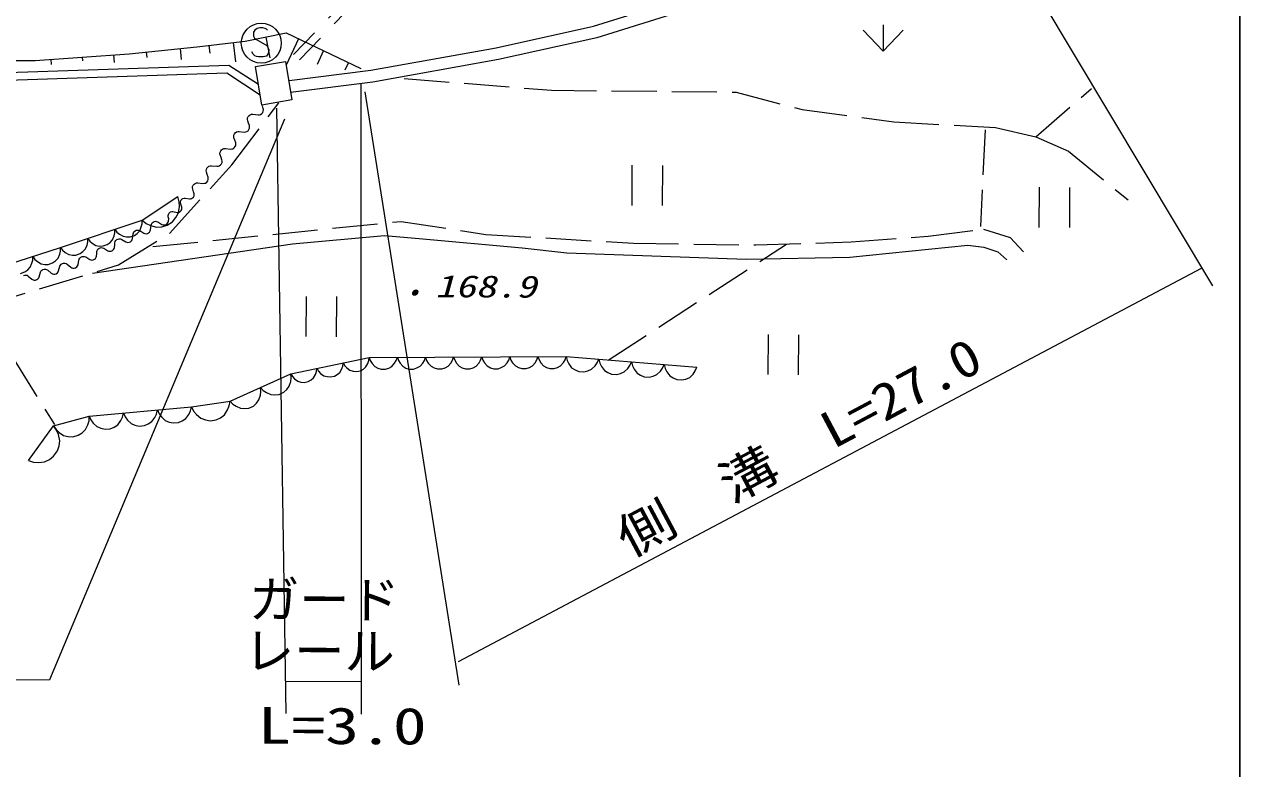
# Model space of a CAD drawing. Units: millimetres, scale not verified. Extents: x 40000 to 680000, y 20000 to 380000.
# Drawn here: x 518473 to 579000, y 239072 to 276147 of the extents above; entities that cross this region are included whole.
import ezdxf
from ezdxf.enums import TextEntityAlignment as Align

# ---------------------------------------------------------------- set-up
doc = ezdxf.new("R2010")
doc.units = ezdxf.units.MM
doc.header["$LTSCALE"] = 1000
doc.linetypes.add('USER2', pattern=[3, 2.25, -0.75])
doc.linetypes.add('USER3', pattern=[2.5, 1.5, -1])
for name, color, linetype, lineweight in [('M-TTL-BAND', 7, 'Continuous', 25), ('S-BGD', 1, 'Continuous', 13), ('S-BGD-HTXT', 6, 'Continuous', 13)]:
    doc.layers.add(name, color=color, linetype=linetype, lineweight=lineweight)
doc.styles.add('ＭＳ ゴシック', font='')
doc.styles.get('ＭＳ ゴシック').set_extended_font_data('MS Gothic')

msp = doc.modelspace()

# ---------------------------------------------------------------- linework, layer by layer
at = {"layer": 'M-TTL-BAND'}
msp.add_line((579000, 20000), (579000, 370000), dxfattribs=at)
at = {"layer": 'S-BGD', "linetype": 'USER3'}
for p, q in [((538135, 281126), (531488, 274237)), ((538424, 280850), (531571, 273748))]:
    msp.add_line(p, q, dxfattribs=at)
at = {"layer": 'S-BGD'}
for p, q in [((546827, 276057), (550987, 277346)), ((551181, 276778), (546981, 275476)), ((541974, 274980), (546827, 276057)), ((561250, 276113), (561242, 274813)), ((529473, 275309), (531517, 275717)), ((529894, 275748), (529888, 275633)), ((529888, 275633), (529893, 275558)), ((529893, 275558), (529932, 275458)), ((529959, 275858), (529894, 275748)), ((529932, 275458), (530002, 275403)), ((530070, 275932), (529959, 275858)), ((530002, 275403), (530545, 275084)), ((530200, 275966), (530070, 275932)), ((530355, 275965), (530200, 275966)), ((530460, 275945), (530355, 275965)), ((530535, 275909), (530460, 275945)), ((530495, 275513), (530703, 274470)), ((530589, 275849), (530535, 275909)), ((532136, 275423), (531510, 274106)), ((531517, 275717), (535231, 273953)), ((546981, 275476), (542092, 274391)), ((560249, 275859), (561242, 274813)), ((561242, 274813), (562248, 275847)), ((523702, 274683), (527068, 275023)), ((526227, 274938), (526282, 274387)), ((527068, 275023), (529473, 275309)), ((527669, 275095), (527715, 274707)), ((528872, 275238), (528987, 274271)), ((530545, 275084), (530604, 274994)), ((530604, 274994), (530643, 274869)), ((530643, 274869), (530633, 274749)), ((533374, 274835), (533050, 274152)), ((535733, 273855), (541974, 274980)), ((507066, 274303), (519015, 274351)), ((519015, 274351), (523702, 274683)), ((519796, 274406), (519814, 274152)), ((521359, 274517), (521372, 274323)), ((522921, 274628), (522948, 274249)), ((524544, 274768), (524571, 274497)), ((529867, 274658), (529798, 274774)), ((529947, 274583), (529867, 274658)), ((530041, 274537), (529947, 274583)), ((529983, 274046), (531477, 274301)), ((530141, 274522), (530041, 274537)), ((530371, 274520), (530141, 274522)), ((530527, 274564), (530371, 274520)), ((530597, 274654), (530527, 274564)), ((530633, 274749), (530597, 274654)), ((531477, 274301), (531804, 272379)), ((534612, 274247), (534432, 273867)), ((542092, 274391), (535824, 273262)), ((512505, 273573), (528663, 274120)), ((528551, 273716), (512510, 273173)), ((530226, 272622), (528551, 273716)), ((528663, 274120), (530134, 273160)), ((530310, 272124), (529983, 274046)), ((531661, 273351), (535733, 273855)), ((535824, 273262), (531734, 272756)), ((531804, 272379), (530310, 272124)), ((530370, 271957), (530328, 272079)), ((530347, 271762), (530375, 271827)), ((530377, 271896), (530370, 271957)), ((530375, 271827), (530377, 271896)), ((529589, 271412), (529595, 271481)), ((529600, 271347), (529589, 271412)), ((529595, 271481), (529625, 271548)), ((529643, 271225), (529600, 271347)), ((529625, 271548), (529667, 271602)), ((529685, 271103), (529643, 271225)), ((529667, 271602), (529722, 271639)), ((529722, 271639), (529787, 271664)), ((529787, 271664), (529857, 271667)), ((529857, 271667), (530113, 271637)), ((530113, 271637), (530181, 271646)), ((530181, 271646), (530237, 271660)), ((530237, 271660), (530299, 271702)), ((530299, 271702), (530347, 271762)), ((528904, 270558), (528910, 270627)), ((528915, 270493), (528904, 270558)), ((528910, 270627), (528939, 270694)), ((528939, 270694), (528982, 270748)), ((528982, 270748), (529036, 270785)), ((529036, 270785), (529102, 270809)), ((529102, 270809), (529172, 270813)), ((529172, 270813), (529428, 270783)), ((529428, 270783), (529495, 270792)), ((529495, 270792), (529552, 270806)), ((529552, 270806), (529614, 270848)), ((529614, 270848), (529662, 270908)), ((529662, 270908), (529690, 270973)), ((529692, 271042), (529685, 271103)), ((529690, 270973), (529692, 271042)), ((528351, 269930), (528417, 269955)), ((528417, 269955), (528486, 269959)), ((528486, 269959), (528743, 269929)), ((528810, 269938), (528867, 269952)), ((528867, 269952), (528929, 269994)), ((528957, 270371), (528915, 270493)), ((528929, 269994), (528977, 270054)), ((529000, 270249), (528957, 270371)), ((528977, 270054), (529004, 270119)), ((529007, 270187), (529000, 270249)), ((529004, 270119), (529007, 270187)), ((528218, 269704), (528224, 269772)), ((528229, 269639), (528218, 269704)), ((528224, 269772), (528254, 269840)), ((528272, 269517), (528229, 269639)), ((528254, 269840), (528297, 269893)), ((528315, 269395), (528272, 269517)), ((528297, 269893), (528351, 269930)), ((528321, 269333), (528315, 269395)), ((528743, 269929), (528810, 269938)), ((527533, 268849), (527539, 268918)), ((527544, 268784), (527533, 268849)), ((527539, 268918), (527569, 268986)), ((527587, 268662), (527544, 268784)), ((527569, 268986), (527612, 269039)), ((527612, 269039), (527666, 269076)), ((527666, 269076), (527731, 269101)), ((527731, 269101), (527801, 269105)), ((527801, 269105), (528058, 269074)), ((528058, 269074), (528125, 269084)), ((528125, 269084), (528182, 269098)), ((528182, 269098), (528243, 269140)), ((528243, 269140), (528291, 269199)), ((528291, 269199), (528319, 269265)), ((528319, 269265), (528321, 269333)), ((548733, 269126), (548721, 267126)), ((550256, 267117), (550268, 269117)), ((526884, 268131), (526926, 268185)), ((526926, 268185), (526981, 268222)), ((526981, 268222), (527046, 268247)), ((527046, 268247), (527116, 268250)), ((527116, 268250), (527372, 268220)), ((527372, 268220), (527440, 268229)), ((527440, 268229), (527496, 268243)), ((527496, 268243), (527558, 268285)), ((527558, 268285), (527606, 268345)), ((527629, 268540), (527587, 268662)), ((527606, 268345), (527634, 268410)), ((527636, 268479), (527629, 268540)), ((527634, 268410), (527636, 268479)), ((524337, 266389), (526121, 267563)), ((526185, 267311), (526121, 267563)), ((526848, 267995), (526854, 268064)), ((526859, 267930), (526848, 267995)), ((526854, 268064), (526884, 268131)), ((526857, 267496), (526901, 267544)), ((526901, 267808), (526859, 267930)), ((526930, 267705), (526901, 267808)), ((526901, 267544), (526927, 267596)), ((526927, 267596), (526933, 267653)), ((526933, 267653), (526930, 267705)), ((569014, 268028), (569002, 266028)), ((570537, 266019), (570549, 268019)), ((526152, 266758), (526197, 267069)), ((526197, 267069), (526185, 267311)), ((526252, 267293), (526261, 267350)), ((526258, 267239), (526252, 267293)), ((526287, 267135), (526258, 267239)), ((526261, 267350), (526289, 267405)), ((526286, 266870), (526312, 266923)), ((526316, 267032), (526287, 267135)), ((526289, 267405), (526327, 267447)), ((526312, 266923), (526318, 266980)), ((526318, 266980), (526316, 267032)), ((526327, 267447), (526375, 267475)), ((526375, 267475), (526430, 267492)), ((526430, 267492), (526488, 267491)), ((526488, 267491), (526700, 267452)), ((526700, 267452), (526756, 267456)), ((526756, 267456), (526804, 267465)), ((526804, 267465), (526857, 267496)), ((520280, 265031), (524337, 266389)), ((524335, 266215), (524337, 266389)), ((524337, 266389), (524539, 266228)), ((524885, 266299), (524941, 266326)), ((524941, 266326), (525000, 266335)), ((525000, 266335), (525064, 266330)), ((525064, 266330), (525123, 266306)), ((525637, 266620), (525646, 266677)), ((525643, 266566), (525637, 266620)), ((525641, 266291), (525659, 266345)), ((525672, 266462), (525643, 266566)), ((525646, 266677), (525674, 266731)), ((525659, 266345), (525672, 266462)), ((525674, 266731), (525713, 266774)), ((525713, 266774), (525760, 266801)), ((525760, 266801), (525815, 266819)), ((525815, 266819), (525873, 266818)), ((525860, 266317), (526026, 266522)), ((525873, 266818), (526085, 266779)), ((526026, 266522), (526152, 266758)), ((526085, 266779), (526141, 266783)), ((526141, 266783), (526189, 266792)), ((526189, 266792), (526243, 266823)), ((526243, 266823), (526286, 266870)), ((522949, 265605), (522983, 265762)), ((522983, 265762), (522985, 265936)), ((522985, 265936), (523087, 265798)), ((523087, 265798), (523213, 265693)), ((523887, 265705), (523904, 265763)), ((523904, 265763), (523935, 265817)), ((523935, 265817), (523986, 265862)), ((523956, 265630), (524097, 265733)), ((523986, 265862), (524042, 265889)), ((524042, 265889), (524102, 265898)), ((524097, 265733), (524219, 265864)), ((524102, 265898), (524165, 265893)), ((524165, 265893), (524224, 265869)), ((524219, 265864), (524301, 266057)), ((524224, 265869), (524424, 265744)), ((524301, 266057), (524335, 266215)), ((524424, 265744), (524483, 265725)), ((524483, 265725), (524535, 265715)), ((524535, 265715), (524602, 265725)), ((524539, 266228), (524760, 266124)), ((524602, 265725), (524665, 265756)), ((524665, 265756), (524714, 265799)), ((524714, 265799), (524742, 265854)), ((524742, 265854), (524761, 265908)), ((524760, 266124), (525063, 266042)), ((524761, 265908), (524773, 266025)), ((524773, 266025), (524786, 266142)), ((524786, 266142), (524802, 266200)), ((524802, 266200), (524834, 266254)), ((524834, 266254), (524885, 266299)), ((525063, 266042), (525330, 266064)), ((525123, 266306), (525322, 266181)), ((525322, 266181), (525381, 266162)), ((525330, 266064), (525584, 266135)), ((525381, 266162), (525434, 266152)), ((525434, 266152), (525501, 266162)), ((525501, 266162), (525564, 266193)), ((525564, 266193), (525612, 266236)), ((525584, 266135), (525860, 266317)), ((525612, 266236), (525641, 266291)), ((521515, 264959), (521597, 265152)), ((521597, 265152), (521630, 265310)), ((521630, 265310), (521632, 265483)), ((521632, 265483), (521735, 265345)), ((521735, 265345), (521860, 265240)), ((521860, 265240), (522042, 265136)), ((521866, 263759), (531831, 265210)), ((522042, 265136), (522218, 265104)), ((522394, 265107), (522603, 265177)), ((522603, 265177), (522745, 265281)), ((522745, 265281), (522867, 265412)), ((522867, 265412), (522949, 265605)), ((522964, 265034), (522976, 265151)), ((522976, 265151), (522989, 265268)), ((522989, 265268), (523005, 265326)), ((523005, 265326), (523037, 265381)), ((523037, 265381), (523088, 265425)), ((523088, 265425), (523144, 265452)), ((523144, 265452), (523203, 265461)), ((523203, 265461), (523267, 265456)), ((523213, 265693), (523394, 265588)), ((523267, 265456), (523326, 265432)), ((523326, 265432), (523525, 265307)), ((523394, 265588), (523570, 265557)), ((523525, 265307), (523584, 265288)), ((523570, 265557), (523746, 265559)), ((523584, 265288), (523637, 265278)), ((523637, 265278), (523704, 265288)), ((523704, 265288), (523767, 265319)), ((523746, 265559), (523956, 265630)), ((523767, 265319), (523815, 265362)), ((523815, 265362), (523844, 265417)), ((523844, 265417), (523862, 265471)), ((523862, 265471), (523875, 265588)), ((523875, 265588), (523887, 265705)), ((531831, 265210), (536411, 265627)), ((536411, 265627), (538144, 265483)), ((538144, 265483), (543273, 265008)), ((559583, 264554), (565453, 265140)), ((565453, 265140), (566252, 265047)), ((514740, 263238), (520280, 265031)), ((518891, 264405), (518895, 264583)), ((518895, 264583), (518999, 264440)), ((520155, 264497), (520240, 264693)), ((520240, 264693), (520276, 264854)), ((520276, 264854), (520280, 265031)), ((520280, 265031), (520383, 264892)), ((520383, 264892), (520508, 264788)), ((520508, 264788), (520690, 264683)), ((520690, 264683), (520866, 264652)), ((520866, 264652), (521042, 264654)), ((521042, 264654), (521251, 264724)), ((521208, 264452), (521240, 264507)), ((521240, 264507), (521291, 264551)), ((521251, 264724), (521393, 264828)), ((521291, 264551), (521347, 264578)), ((521347, 264578), (521406, 264587)), ((521393, 264828), (521515, 264959)), ((521406, 264587), (521470, 264582)), ((521470, 264582), (521529, 264558)), ((521529, 264558), (521729, 264433)), ((522018, 264488), (522047, 264544)), ((522047, 264544), (522065, 264597)), ((522065, 264597), (522078, 264714)), ((522078, 264714), (522090, 264831)), ((522090, 264831), (522107, 264889)), ((522107, 264889), (522139, 264944)), ((522139, 264944), (522189, 264988)), ((522189, 264988), (522245, 265015)), ((522218, 265104), (522394, 265107)), ((522245, 265015), (522305, 265024)), ((522305, 265024), (522368, 265019)), ((522368, 265019), (522427, 264995)), ((522427, 264995), (522627, 264870)), ((522627, 264870), (522686, 264852)), ((522686, 264852), (522738, 264841)), ((522738, 264841), (522806, 264851)), ((522806, 264851), (522868, 264882)), ((522868, 264882), (522917, 264925)), ((522917, 264925), (522945, 264980)), ((522945, 264980), (522964, 265034)), ((543273, 265008), (545494, 264772)), ((545494, 264772), (554426, 264451)), ((554426, 264451), (559583, 264554)), ((566252, 265047), (566962, 264820)), ((566962, 264820), (567404, 264417)), ((518498, 263811), (518644, 263916)), ((518644, 263916), (518770, 264048)), ((518770, 264048), (518855, 264245)), ((518855, 264245), (518891, 264405)), ((518999, 264440), (519125, 264332)), ((519125, 264332), (519310, 264223)), ((519302, 263853), (519342, 263902)), ((519310, 264223), (519489, 264189)), ((519342, 263902), (519400, 263939)), ((519400, 263939), (519460, 263957)), ((519460, 263957), (519521, 263957)), ((519489, 264189), (519669, 264190)), ((519521, 263957), (519584, 263942)), ((519584, 263942), (519639, 263909)), ((519639, 263909), (519819, 263753)), ((519669, 264190), (519883, 264260)), ((519883, 264260), (520029, 264364)), ((520029, 264364), (520155, 264497)), ((520182, 263864), (520213, 263980)), ((520213, 263980), (520243, 264095)), ((520243, 264095), (520269, 264150)), ((520269, 264150), (520309, 264200)), ((520309, 264200), (520367, 264236)), ((520367, 264236), (520427, 264255)), ((520427, 264255), (520488, 264255)), ((520488, 264255), (520551, 264240)), ((520551, 264240), (520606, 264206)), ((520606, 264206), (520786, 264050)), ((520786, 264050), (520842, 264023)), ((520842, 264023), (520893, 264004)), ((520893, 264004), (520962, 264004)), ((520962, 264004), (521030, 264025)), ((521030, 264025), (521085, 264060)), ((521085, 264060), (521122, 264111)), ((521122, 264111), (521149, 264162)), ((521149, 264162), (521179, 264277)), ((521179, 264277), (521192, 264394)), ((521192, 264394), (521208, 264452)), ((521729, 264433), (521788, 264415)), ((521788, 264415), (521840, 264404)), ((521840, 264404), (521907, 264414)), ((521907, 264414), (521970, 264445)), ((521970, 264445), (522018, 264488)), ((518284, 263742), (518498, 263811)), ((518433, 263641), (518494, 263660)), ((518494, 263660), (518554, 263660)), ((518554, 263660), (518617, 263645)), ((518617, 263645), (518672, 263611)), ((518672, 263611), (518853, 263455)), ((518853, 263455), (518909, 263428)), ((518909, 263428), (518960, 263409)), ((518960, 263409), (519028, 263409)), ((519028, 263409), (519096, 263430)), ((519096, 263430), (519151, 263465)), ((519151, 263465), (519189, 263516)), ((519189, 263516), (519215, 263567)), ((519215, 263567), (519246, 263682)), ((519246, 263682), (519277, 263797)), ((519277, 263797), (519302, 263853)), ((519819, 263753), (519876, 263725)), ((519876, 263725), (519926, 263706)), ((519926, 263706), (519995, 263706)), ((519995, 263706), (520063, 263727)), ((520063, 263727), (520118, 263763)), ((520118, 263763), (520155, 263814)), ((520155, 263814), (520182, 263864)), ((532503, 262592), (532491, 260592)), ((534026, 260582), (534038, 262582)), ((555510, 260697), (555498, 258697)), ((557033, 258688), (557045, 260688)), ((531746, 258741), (535651, 259557)), ((534280, 258982), (534328, 259124)), ((534328, 259124), (534349, 259285)), ((534349, 259285), (534429, 259145)), ((534429, 259145), (534534, 259035)), ((535358, 258976), (535485, 259084)), ((535485, 259084), (535582, 259253)), ((535582, 259253), (535630, 259396)), ((535630, 259396), (535651, 259557)), ((535651, 259557), (545456, 259596)), ((535651, 259557), (535704, 259396)), ((535704, 259396), (535789, 259260)), ((535789, 259260), (535926, 259106)), ((535926, 259106), (536080, 259023)), ((536626, 259025), (536780, 259109)), ((536780, 259109), (536916, 259264)), ((536916, 259264), (536996, 259401)), ((536996, 259401), (537051, 259562)), ((537051, 259562), (537105, 259401)), ((537105, 259401), (537189, 259265)), ((537189, 259265), (537326, 259112)), ((537326, 259112), (537481, 259028)), ((538027, 259030), (538181, 259115)), ((538181, 259115), (538317, 259270)), ((538317, 259270), (538397, 259407)), ((538397, 259407), (538452, 259568)), ((538452, 259568), (538505, 259407)), ((538505, 259407), (538590, 259271)), ((538590, 259271), (538727, 259117)), ((538727, 259117), (538882, 259034)), ((539428, 259036), (539582, 259121)), ((539582, 259121), (539718, 259275)), ((539718, 259275), (539798, 259412)), ((539798, 259412), (539853, 259574)), ((539853, 259574), (539906, 259413)), ((539906, 259413), (539991, 259276)), ((539991, 259276), (540128, 259123)), ((540128, 259123), (540282, 259039)), ((540829, 259042), (540982, 259126)), ((540982, 259126), (541118, 259281)), ((541118, 259281), (541198, 259418)), ((541198, 259418), (541254, 259579)), ((541254, 259579), (541307, 259418)), ((541307, 259418), (541391, 259282)), ((541391, 259282), (541529, 259129)), ((541529, 259129), (541683, 259045)), ((542229, 259047), (542383, 259132)), ((542383, 259132), (542519, 259287)), ((542519, 259287), (542599, 259424)), ((542599, 259424), (542654, 259585)), ((542654, 259585), (542708, 259424)), ((542708, 259424), (542792, 259288)), ((542792, 259288), (542929, 259134)), ((542929, 259134), (543084, 259051)), ((543630, 259053), (543784, 259138)), ((543784, 259138), (543920, 259292)), ((543920, 259292), (544000, 259429)), ((544000, 259429), (544055, 259590)), ((544055, 259590), (544108, 259430)), ((544108, 259430), (544193, 259293)), ((544193, 259293), (544330, 259140)), ((544330, 259140), (544484, 259056)), ((544484, 259056), (544649, 259005)), ((544866, 259005), (545031, 259059)), ((545031, 259059), (545184, 259143)), ((545184, 259143), (545320, 259298)), ((545320, 259298), (545400, 259435)), ((545400, 259435), (545456, 259596)), ((545456, 259596), (551970, 259063)), ((545456, 259596), (545502, 259404)), ((545502, 259404), (545586, 259237)), ((545586, 259237), (545730, 259045)), ((546724, 258964), (546897, 259130)), ((546897, 259130), (547004, 259281)), ((547004, 259281), (547084, 259463)), ((547084, 259463), (547130, 259271)), ((547130, 259271), (547215, 259104)), ((547215, 259104), (547359, 258912)), ((548526, 258997), (548632, 259148)), ((548632, 259148), (548713, 259330)), ((548713, 259330), (548758, 259137)), ((548758, 259137), (548843, 258971)), ((550261, 259014), (550341, 259196)), ((550341, 259196), (550387, 259004)), ((551889, 258881), (551970, 259063)), ((528726, 257377), (531746, 258741)), ((531743, 258354), (531764, 258540)), ((531764, 258540), (531746, 258741)), ((531746, 258741), (531826, 258601)), ((531826, 258601), (531930, 258491)), ((531930, 258491), (532087, 258374)), ((532754, 258432), (532881, 258540)), ((532881, 258540), (532978, 258710)), ((532978, 258710), (533026, 258852)), ((533026, 258852), (533047, 259013)), ((533047, 259013), (533127, 258873)), ((533127, 258873), (533232, 258763)), ((533232, 258763), (533389, 258646)), ((533389, 258646), (533548, 258598)), ((533548, 258598), (533711, 258581)), ((533711, 258581), (533913, 258623)), ((533913, 258623), (534056, 258704)), ((534056, 258704), (534183, 258812)), ((534183, 258812), (534280, 258982)), ((534534, 259035), (534691, 258918)), ((534691, 258918), (534850, 258870)), ((534850, 258870), (535013, 258853)), ((535013, 258853), (535215, 258895)), ((535215, 258895), (535358, 258976)), ((536080, 259023), (536245, 258971)), ((536245, 258971), (536462, 258972)), ((536462, 258972), (536626, 259025)), ((537481, 259028), (537646, 258976)), ((537646, 258976), (537863, 258977)), ((537863, 258977), (538027, 259030)), ((538882, 259034), (539046, 258982)), ((539046, 258982), (539263, 258983)), ((539263, 258983), (539428, 259036)), ((540282, 259039), (540447, 258988)), ((540447, 258988), (540664, 258989)), ((540664, 258989), (540829, 259042)), ((541683, 259045), (541848, 258993)), ((541848, 258993), (542065, 258994)), ((542065, 258994), (542229, 259047)), ((543084, 259051), (543249, 258999)), ((543249, 258999), (543466, 259000)), ((543466, 259000), (543630, 259053)), ((544649, 259005), (544866, 259005)), ((545730, 259045), (545902, 258933)), ((545902, 258933), (546088, 258856)), ((546088, 258856), (546340, 258835)), ((546340, 258835), (546537, 258881)), ((546537, 258881), (546724, 258964)), ((547359, 258912), (547530, 258799)), ((547530, 258799), (547716, 258723)), ((547716, 258723), (547969, 258702)), ((547969, 258702), (548165, 258747)), ((548165, 258747), (548352, 258830)), ((548352, 258830), (548526, 258997)), ((548843, 258971), (548987, 258778)), ((548987, 258778), (549158, 258666)), ((549158, 258666), (549345, 258589)), ((549345, 258589), (549597, 258569)), ((549597, 258569), (549793, 258614)), ((549793, 258614), (549981, 258697)), ((549981, 258697), (550154, 258863)), ((550154, 258863), (550261, 259014)), ((550387, 259004), (550472, 258837)), ((550472, 258837), (550616, 258645)), ((550616, 258645), (550787, 258533)), ((550787, 258533), (550973, 258456)), ((550973, 258456), (551226, 258435)), ((551226, 258435), (551422, 258481)), ((551422, 258481), (551609, 258564)), ((551609, 258564), (551782, 258730)), ((551782, 258730), (551889, 258881)), ((530233, 257671), (530254, 257858)), ((530254, 257858), (530236, 258059)), ((530236, 258059), (530371, 257911)), ((530371, 257911), (530528, 257804)), ((531394, 257819), (531546, 257955)), ((531546, 257955), (531671, 258121)), ((531671, 258121), (531743, 258354)), ((532087, 258374), (532247, 258326)), ((532247, 258326), (532410, 258309)), ((532410, 258309), (532612, 258351)), ((532612, 258351), (532754, 258432)), ((526799, 257092), (528726, 257377)), ((528681, 257144), (528726, 257377)), ((528726, 257377), (528861, 257229)), ((529884, 257136), (530036, 257273)), ((530036, 257273), (530161, 257439)), ((530161, 257439), (530233, 257671)), ((530528, 257804), (530750, 257705)), ((530750, 257705), (530957, 257689)), ((530957, 257689), (531160, 257713)), ((531160, 257713), (531394, 257819)), ((521711, 256629), (526799, 257092)), ((523356, 256582), (523407, 256784)), ((523407, 256784), (523488, 256594)), ((524970, 256562), (525052, 256737)), ((525052, 256737), (525103, 256938)), ((525103, 256938), (525184, 256749)), ((525184, 256749), (525301, 256593)), ((526518, 256515), (526666, 256717)), ((526666, 256717), (526748, 256891)), ((526748, 256891), (526799, 257092)), ((526799, 257092), (526904, 256881)), ((526904, 256881), (527047, 256710)), ((527047, 256710), (527266, 256526)), ((528247, 256553), (528442, 256700)), ((528442, 256700), (528598, 256939)), ((528598, 256939), (528681, 257144)), ((528861, 257229), (529018, 257122)), ((529018, 257122), (529240, 257023)), ((529240, 257023), (529447, 257007)), ((529447, 257007), (529650, 257031)), ((529650, 257031), (529884, 257136)), ((518686, 254426), (519930, 256146)), ((519930, 256146), (521711, 256629)), ((520078, 255934), (519930, 256146)), ((519930, 256146), (520053, 255960)), ((521519, 255961), (521640, 256204)), ((521640, 256204), (521695, 256405)), ((521695, 256405), (521711, 256629)), ((521711, 256629), (521792, 256440)), ((521792, 256440), (521909, 256284)), ((521909, 256284), (522091, 256112)), ((522091, 256112), (522287, 256028)), ((522755, 256006), (522948, 256088)), ((522948, 256088), (523126, 256206)), ((523126, 256206), (523274, 256408)), ((523274, 256408), (523356, 256582)), ((523488, 256594), (523605, 256438)), ((523605, 256438), (523787, 256267)), ((523787, 256267), (523983, 256182)), ((523983, 256182), (524188, 256136)), ((524188, 256136), (524451, 256160)), ((524451, 256160), (524644, 256242)), ((524644, 256242), (524822, 256361)), ((524822, 256361), (524970, 256562)), ((525301, 256593), (525483, 256421)), ((525483, 256421), (525679, 256336)), ((525679, 256336), (525884, 256291)), ((525884, 256291), (526147, 256315)), ((526147, 256315), (526340, 256396)), ((526340, 256396), (526518, 256515)), ((527266, 256526), (527495, 256442)), ((527495, 256442), (527732, 256403)), ((527732, 256403), (528031, 256447)), ((528031, 256447), (528247, 256553)), ((520053, 255960), (520207, 255815)), ((520175, 255714), (520078, 255934)), ((520242, 255409), (520175, 255714)), ((520207, 255815), (520433, 255666)), ((520433, 255666), (520658, 255613)), ((520658, 255613), (520885, 255603)), ((520885, 255603), (521161, 255677)), ((521161, 255677), (521352, 255801)), ((521352, 255801), (521519, 255961)), ((522287, 256028), (522492, 255982)), ((522492, 255982), (522755, 256006)), ((519934, 254630), (520127, 254897)), ((520127, 254897), (520209, 255145)), ((520209, 255145), (520242, 255409)), ((518686, 254426), (518930, 254347)), ((518930, 254347), (519173, 254329)), ((519173, 254329), (519483, 254360)), ((519483, 254360), (519723, 254474)), ((519723, 254474), (519934, 254630))]:
    msp.add_line(p, q, dxfattribs=at)
at = {"layer": 'S-BGD', "linetype": 'USER2'}
for p, q in [((537390, 273444), (544720, 272866)), ((544720, 272866), (553920, 272766)), ((553920, 272766), (557204, 271902)), ((568841, 270543), (571615, 272946)), ((528803, 269145), (531157, 272234)), ((557204, 271902), (561779, 271296)), ((561779, 271296), (566844, 270999)), ((566324, 270897), (566085, 266070)), ((566844, 270999), (568841, 270543)), ((568841, 270543), (570482, 269821)), ((570482, 269821), (573445, 267403)), ((525712, 265730), (528803, 269145)), ((524873, 265074), (537237, 266333)), ((537237, 266333), (541456, 265685)), ((523161, 264160), (525712, 265730)), ((563478, 265597), (566236, 265936)), ((566236, 265936), (567567, 265528)), ((541456, 265685), (548808, 265241)), ((547550, 259426), (556430, 265195)), ((548808, 265241), (554897, 265160)), ((554897, 265160), (559654, 265309)), ((559654, 265309), (563478, 265597)), ((567567, 265528), (568229, 264812)), ((516364, 262111), (523161, 264160)), ((516322, 262059), (519976, 256214))]:
    msp.add_line(p, q, dxfattribs=at)
at = {"layer": 'S-BGD'}
msp.add_circle((530275, 275206), 995, dxfattribs=at)
at = {"layer": 'S-BGD-HTXT'}
for p, q in [((577661, 263124), (540383, 325435)), ((535229, 273204), (535252, 241792)), ((535436, 272784), (540107, 243237)), ((531035, 271973), (531504, 241815)), ((531426, 271426), (519721, 243505)), ((540097, 244404), (577090, 263994)), ((495523, 243651), (519721, 243505)), ((531479, 243434), (535251, 243411))]:
    msp.add_line(p, q, dxfattribs=at)

# ---------------------------------------------------------------- texts
at = {"layer": 'S-BGD', "style": 'ＭＳ ゴシック', "oblique": 15, "width": 1.35}
msp.add_text('168.9', height=1100, rotation=359.7, dxfattribs=at).set_placement((538931, 262227), align=Align.BOTTOM_LEFT)
at = {"layer": 'S-BGD', "style": 'ＭＳ ゴシック', "oblique": 15}
msp.add_text('・', height=1100, dxfattribs=at).set_placement((537040, 261883), align=Align.BOTTOM_LEFT)
at = {"layer": 'S-BGD-HTXT', "style": 'ＭＳ ゴシック'}
for s, rotation, width, p in [('側\u3000溝\u3000L=27.0', 28, 1.15, (548857, 249076)), ('L=3.0', 359.7, 1.35, (530087, 239770))]:
    msp.add_text(s, height=1833, rotation=rotation, dxfattribs=dict(at, width=width)).set_placement(p, align=Align.BOTTOM_LEFT)
for s, p in [('ガード', (529660, 246048)), ('レール', (529412, 243493))]:
    msp.add_text(s, height=1833, rotation=359.7, dxfattribs=at).set_placement(p, align=Align.BOTTOM_LEFT)

doc.saveas('drawing.dxf')
